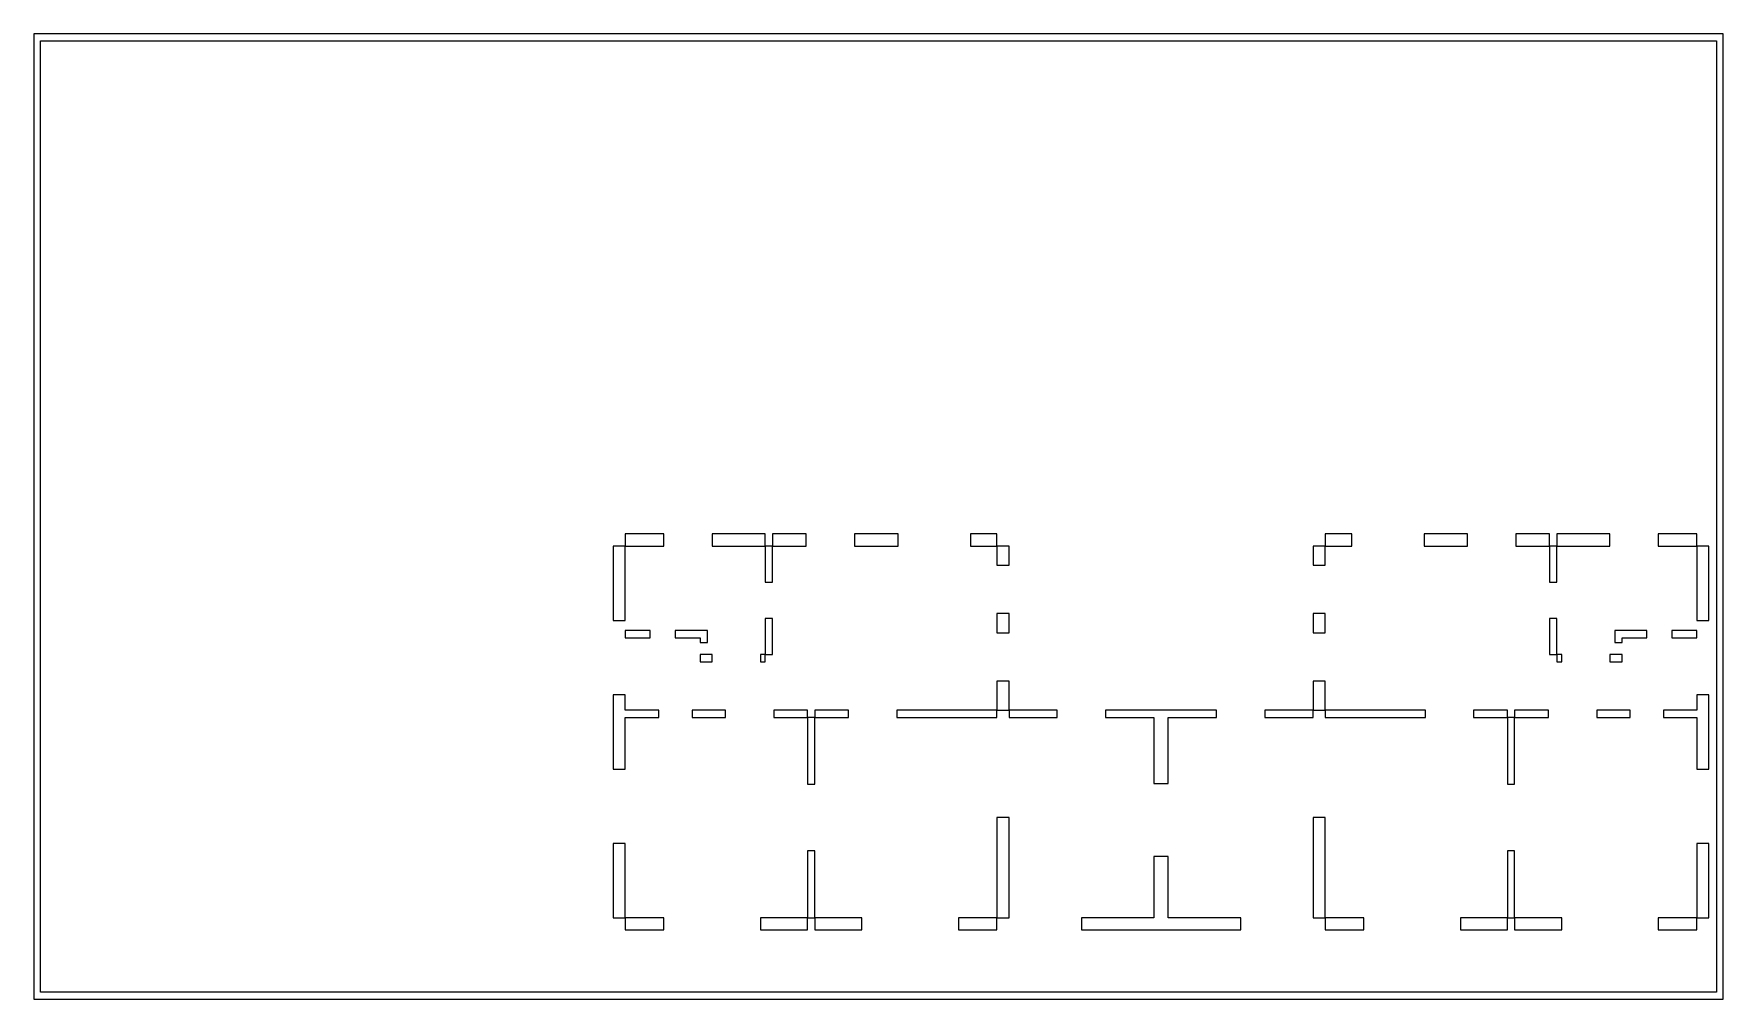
# Model space of a CAD drawing. Header units: metres. Extents: x -13 to 22, y -10.4 to 9.6.
import ezdxf

# ---------------------------------------------------------------- set-up
doc = ezdxf.new("R2010")
doc.units = ezdxf.units.M

msp = doc.modelspace()

# ---------------------------------------------------------------- linework, layer by layer
for p, q in [((21.9958, 9.61119), (-13.0042, 9.61119)), ((-13.0042, 9.61119), (-13.0042, -10.3888)), ((-12.8629, -10.2396), (-12.8629, 9.46202)), ((-12.8629, 9.46202), (21.8546, 9.46202)), ((21.8546, 9.46202), (21.8546, -10.2396)), ((21.9958, -10.3888), (21.9958, 9.61119)), ((-0.75, -1), (-1, -1)), ((-1, -1), (-1, -2.53999)), ((0.049988, -0.75), (-0.75, -0.75)), ((-0.75, -0.75), (-0.75, -1)), ((-0.75, -1), (0.049988, -1)), ((-0.75, -2.53999), (-0.75, -1)), ((0.049988, -1), (0.049988, -0.75)), ((2.14999, -0.75), (1.04999, -0.75)), ((1.04999, -0.75), (1.04999, -1)), ((1.04999, -1), (2.14999, -1)), ((2.14999, -1), (2.14999, -0.75)), ((2.29999, -1), (2.14999, -1)), ((2.14999, -1), (2.14999, -1.75)), ((3, -0.75), (2.29999, -0.75)), ((2.29999, -0.75), (2.29999, -1)), ((2.29999, -1), (3, -1)), ((2.29999, -1.75), (2.29999, -1)), ((3, -1), (3, -0.75)), ((4.89999, -0.75), (4, -0.75)), ((4, -0.75), (4, -1)), ((4, -1), (4.89999, -1)), ((4.89999, -1), (4.89999, -0.75)), ((6.95, -0.75), (6.39999, -0.75)), ((6.39999, -0.75), (6.39999, -1)), ((6.39999, -1), (6.95, -1)), ((6.95, -1), (6.95, -0.75)), ((7.2, -1), (6.95, -1)), ((6.95, -1), (6.95, -1.39999)), ((7.2, -1.39999), (7.2, -1)), ((13.75, -1), (13.5, -1)), ((13.5, -1), (13.5, -1.39999)), ((14.3, -0.75), (13.75, -0.75)), ((13.75, -0.75), (13.75, -1)), ((13.75, -1), (14.3, -1)), ((13.75, -1.39999), (13.75, -1)), ((14.3, -1), (14.3, -0.75)), ((16.7, -0.75), (15.8, -0.75)), ((15.8, -0.75), (15.8, -1)), ((15.8, -1), (16.7, -1)), ((16.7, -1), (16.7, -0.75)), ((18.4, -0.75), (17.7, -0.75)), ((17.7, -0.75), (17.7, -1)), ((17.7, -1), (18.4, -1)), ((18.4, -1), (18.4, -0.75)), ((18.55, -1), (18.4, -1)), ((18.4, -1), (18.4, -1.75)), ((19.65, -0.75), (18.55, -0.75)), ((18.55, -0.75), (18.55, -1)), ((18.55, -1), (19.65, -1)), ((18.55, -1.75), (18.55, -1)), ((19.65, -1), (19.65, -0.75)), ((21.45, -0.75), (20.65, -0.75)), ((20.65, -0.75), (20.65, -1)), ((20.65, -1), (21.45, -1)), ((21.45, -1), (21.45, -0.75)), ((21.7, -1), (21.45, -1)), ((21.45, -1), (21.45, -2.53999)), ((21.7, -2.53999), (21.7, -1)), ((6.95, -1.39999), (7.2, -1.39999)), ((13.5, -1.39999), (13.75, -1.39999)), ((2.14999, -1.75), (2.29999, -1.75)), ((18.4, -1.75), (18.55, -1.75)), ((7.2, -2.39999), (6.95, -2.39999)), ((6.95, -2.39999), (6.95, -2.79999)), ((7.2, -2.79999), (7.2, -2.39999)), ((13.75, -2.39999), (13.5, -2.39999)), ((13.5, -2.39999), (13.5, -2.79999)), ((13.75, -2.79999), (13.75, -2.39999)), ((-1, -2.53999), (-0.75, -2.53999)), ((-0.233322, -2.75), (-0.75, -2.75)), ((-0.75, -2.75), (-0.75, -2.89999)), ((-0.233322, -2.89999), (-0.233322, -2.75)), ((0.949997, -2.75), (0.283325, -2.75)), ((0.283325, -2.75), (0.283325, -2.89999)), ((0.949997, -3), (0.949997, -2.75)), ((2.29999, -2.5), (2.14999, -2.5)), ((2.14999, -2.5), (2.14999, -3.25)), ((2.29999, -3.25), (2.29999, -2.5)), ((6.95, -2.79999), (7.2, -2.79999)), ((13.5, -2.79999), (13.75, -2.79999)), ((18.55, -2.5), (18.4, -2.5)), ((18.4, -2.5), (18.4, -3.25)), ((18.55, -3.25), (18.55, -2.5)), ((20.4167, -2.75), (19.75, -2.75)), ((19.75, -2.75), (19.75, -3)), ((20.4167, -2.89999), (20.4167, -2.75)), ((21.45, -2.75), (20.9333, -2.75)), ((20.9333, -2.75), (20.9333, -2.89999)), ((21.45, -2.53999), (21.7, -2.53999)), ((21.45, -2.89999), (21.45, -2.75)), ((-0.75, -2.89999), (-0.233322, -2.89999)), ((0.283325, -2.89999), (0.799988, -2.89999)), ((0.799988, -2.89999), (0.799988, -3)), ((0.799988, -3), (0.949997, -3)), ((19.75, -3), (19.9, -3)), ((19.9, -2.89999), (20.4167, -2.89999)), ((19.9, -3), (19.9, -2.89999)), ((20.9333, -2.89999), (21.45, -2.89999)), ((1.04999, -3.25), (0.799988, -3.25)), ((0.799988, -3.25), (0.799988, -3.39999)), ((0.799988, -3.39999), (1.04999, -3.39999)), ((1.04999, -3.39999), (1.04999, -3.25)), ((2.14999, -3.25), (2.04999, -3.25)), ((2.04999, -3.25), (2.04999, -3.39999)), ((2.04999, -3.39999), (2.14999, -3.39999)), ((2.14999, -3.25), (2.29999, -3.25)), ((2.14999, -3.39999), (2.14999, -3.25)), ((18.4, -3.25), (18.55, -3.25)), ((18.65, -3.25), (18.55, -3.25)), ((18.55, -3.25), (18.55, -3.39999)), ((18.55, -3.39999), (18.65, -3.39999)), ((18.65, -3.39999), (18.65, -3.25)), ((19.9, -3.25), (19.65, -3.25)), ((19.65, -3.25), (19.65, -3.39999)), ((19.65, -3.39999), (19.9, -3.39999)), ((19.9, -3.39999), (19.9, -3.25)), ((7.2, -3.79999), (6.95, -3.79999)), ((6.95, -3.79999), (6.95, -4.39999)), ((7.2, -4.39999), (7.2, -3.79999)), ((13.75, -3.79999), (13.5, -3.79999)), ((13.5, -3.79999), (13.5, -4.39999)), ((13.75, -4.39999), (13.75, -3.79999)), ((-0.75, -4.07999), (-1, -4.07999)), ((-1, -4.07999), (-1, -5.62)), ((-0.75, -4.39999), (-0.75, -4.07999)), ((21.7, -4.07999), (21.45, -4.07999)), ((21.45, -4.07999), (21.45, -4.39999)), ((21.7, -5.62), (21.7, -4.07999)), ((-0.058319, -4.39999), (-0.75, -4.39999)), ((-0.75, -4.54999), (-0.058319, -4.54999)), ((-0.75, -5.62), (-0.75, -4.54999)), ((-0.058319, -4.54999), (-0.058319, -4.39999)), ((1.325, -4.39999), (0.633331, -4.39999)), ((0.633331, -4.39999), (0.633331, -4.54999)), ((0.633331, -4.54999), (1.325, -4.54999)), ((1.325, -4.54999), (1.325, -4.39999)), ((3.02499, -4.39999), (2.325, -4.39999)), ((2.325, -4.39999), (2.325, -4.54999)), ((2.325, -4.54999), (3.02499, -4.54999)), ((3.02499, -4.54999), (3.02499, -4.39999)), ((3.17499, -4.54999), (3.02499, -4.54999)), ((3.02499, -4.54999), (3.02499, -5.93332)), ((3.875, -4.39999), (3.17499, -4.39999)), ((3.17499, -4.39999), (3.17499, -4.54999)), ((3.17499, -4.54999), (3.875, -4.54999)), ((3.17499, -5.93332), (3.17499, -4.54999)), ((3.875, -4.54999), (3.875, -4.39999)), ((6.95, -4.39999), (4.875, -4.39999)), ((4.875, -4.39999), (4.875, -4.54999)), ((4.875, -4.54999), (6.95, -4.54999)), ((6.95, -4.39999), (7.2, -4.39999)), ((6.95, -4.54999), (6.95, -4.39999)), ((8.2, -4.39999), (7.2, -4.39999)), ((7.2, -4.39999), (7.2, -4.54999)), ((7.2, -4.54999), (8.2, -4.54999)), ((8.2, -4.54999), (8.2, -4.39999)), ((11.5, -4.39999), (9.2, -4.39999)), ((9.2, -4.39999), (9.2, -4.54999)), ((9.2, -4.54999), (10.2, -4.54999)), ((10.2, -4.54999), (10.2, -5.91666)), ((10.5, -4.54999), (11.5, -4.54999)), ((10.5, -5.91666), (10.5, -4.54999)), ((11.5, -4.54999), (11.5, -4.39999)), ((13.5, -4.39999), (12.5, -4.39999)), ((12.5, -4.39999), (12.5, -4.54999)), ((12.5, -4.54999), (13.5, -4.54999)), ((13.5, -4.39999), (13.75, -4.39999)), ((13.5, -4.54999), (13.5, -4.39999)), ((15.825, -4.39999), (13.75, -4.39999)), ((13.75, -4.39999), (13.75, -4.54999)), ((13.75, -4.54999), (15.825, -4.54999)), ((15.825, -4.54999), (15.825, -4.39999)), ((17.525, -4.39999), (16.825, -4.39999)), ((16.825, -4.39999), (16.825, -4.54999)), ((16.825, -4.54999), (17.525, -4.54999)), ((17.525, -4.54999), (17.525, -4.39999)), ((17.675, -4.54999), (17.525, -4.54999)), ((17.525, -4.54999), (17.525, -5.93332)), ((18.375, -4.39999), (17.675, -4.39999)), ((17.675, -4.39999), (17.675, -4.54999)), ((17.675, -4.54999), (18.375, -4.54999)), ((17.675, -5.93332), (17.675, -4.54999)), ((18.375, -4.54999), (18.375, -4.39999)), ((20.0667, -4.39999), (19.375, -4.39999)), ((19.375, -4.39999), (19.375, -4.54999)), ((19.375, -4.54999), (20.0667, -4.54999)), ((20.0667, -4.54999), (20.0667, -4.39999)), ((21.45, -4.39999), (20.7583, -4.39999)), ((20.7583, -4.39999), (20.7583, -4.54999)), ((20.7583, -4.54999), (21.45, -4.54999)), ((21.45, -4.54999), (21.45, -5.62)), ((-1, -5.62), (-0.75, -5.62)), ((3.02499, -5.93332), (3.17499, -5.93332)), ((10.2, -5.91666), (10.5, -5.91666)), ((17.525, -5.93332), (17.675, -5.93332)), ((21.45, -5.62), (21.7, -5.62)), ((7.2, -6.625), (6.95, -6.625)), ((6.95, -6.625), (6.95, -8.7)), ((7.2, -8.7), (7.2, -6.625)), ((13.75, -6.625), (13.5, -6.625)), ((13.5, -6.625), (13.5, -8.7)), ((13.75, -8.7), (13.75, -6.625)), ((-0.75, -7.15999), (-1, -7.15999)), ((-1, -7.15999), (-1, -8.7)), ((-0.75, -8.7), (-0.75, -7.15999)), ((3.17499, -7.31667), (3.02499, -7.31667)), ((3.02499, -7.31667), (3.02499, -8.7)), ((3.17499, -8.7), (3.17499, -7.31667)), ((17.675, -7.31667), (17.525, -7.31667)), ((17.525, -7.31667), (17.525, -8.7)), ((17.675, -8.7), (17.675, -7.31667)), ((21.7, -7.15999), (21.45, -7.15999)), ((21.45, -7.15999), (21.45, -8.7)), ((21.7, -8.7), (21.7, -7.15999)), ((10.5, -7.43332), (10.2, -7.43332)), ((10.2, -7.43332), (10.2, -8.7)), ((10.5, -8.7), (10.5, -7.43332)), ((-1, -8.7), (-0.75, -8.7)), ((0.049988, -8.7), (-0.75, -8.7)), ((-0.75, -8.7), (-0.75, -8.95)), ((0.049988, -8.95), (0.049988, -8.7)), ((3.02499, -8.7), (2.04999, -8.7)), ((2.04999, -8.7), (2.04999, -8.95)), ((3.02499, -8.7), (3.17499, -8.7)), ((3.02499, -8.95), (3.02499, -8.7)), ((4.14999, -8.7), (3.17499, -8.7)), ((3.17499, -8.7), (3.17499, -8.95)), ((4.14999, -8.95), (4.14999, -8.7)), ((6.95, -8.7), (6.14999, -8.7)), ((6.14999, -8.7), (6.14999, -8.95)), ((6.95, -8.7), (7.2, -8.7)), ((6.95, -8.95), (6.95, -8.7)), ((10.2, -8.7), (8.7, -8.7)), ((8.7, -8.7), (8.7, -8.95)), ((12, -8.7), (10.5, -8.7)), ((12, -8.95), (12, -8.7)), ((13.5, -8.7), (13.75, -8.7)), ((14.55, -8.7), (13.75, -8.7)), ((13.75, -8.7), (13.75, -8.95)), ((14.55, -8.95), (14.55, -8.7)), ((17.525, -8.7), (16.55, -8.7)), ((16.55, -8.7), (16.55, -8.95)), ((17.525, -8.7), (17.675, -8.7)), ((17.525, -8.95), (17.525, -8.7)), ((18.65, -8.7), (17.675, -8.7)), ((17.675, -8.7), (17.675, -8.95)), ((18.65, -8.95), (18.65, -8.7)), ((21.45, -8.7), (20.65, -8.7)), ((20.65, -8.7), (20.65, -8.95)), ((21.45, -8.7), (21.7, -8.7)), ((21.45, -8.95), (21.45, -8.7)), ((-0.75, -8.95), (0.049988, -8.95)), ((2.04999, -8.95), (3.02499, -8.95)), ((3.17499, -8.95), (4.14999, -8.95)), ((6.14999, -8.95), (6.95, -8.95)), ((8.7, -8.95), (12, -8.95)), ((13.75, -8.95), (14.55, -8.95)), ((16.55, -8.95), (17.525, -8.95)), ((17.675, -8.95), (18.65, -8.95)), ((20.65, -8.95), (21.45, -8.95)), ((-13.0042, -10.3888), (21.9958, -10.3888)), ((21.8546, -10.2396), (-12.8629, -10.2396))]:
    msp.add_line(p, q)

doc.saveas('drawing.dxf')
